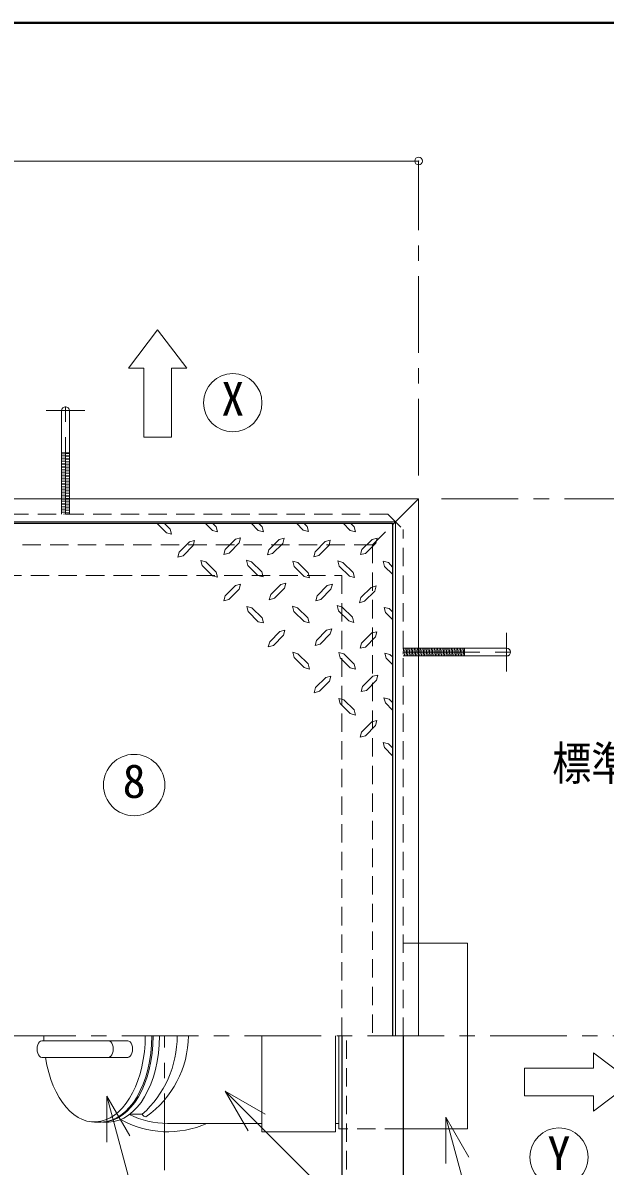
# Model space of a CAD drawing. Units: millimetres at full size, sheet at 1:10; details may follow other scales. Extents: x -2125 to 1925, y -1405 to 1405.
# Drawn here: x 194 to 574, y 660 to 1405 of the extents above; entities that cross this region are included whole.
import ezdxf
from ezdxf.enums import TextEntityAlignment as Align

# ---------------------------------------------------------------- set-up
doc = ezdxf.new("R2010")
doc.units = ezdxf.units.MM
doc.header["$LTSCALE"] = 10
doc.header["$PDMODE"] = 32
doc.header["$PDSIZE"] = 5
doc.linetypes.add('CHAIN1', pattern=[8, 5, -1, 1, -1])
doc.linetypes.add('DASHED1', pattern=[1.8, 1.2, -0.6])
doc.layers.add('0-A', color=4, linetype='Continuous', lineweight=9)
doc.styles.add('ＭＳ ゴシック', font='')
doc.styles.get('ＭＳ ゴシック').set_extended_font_data('MS Gothic')

msp = doc.modelspace()

# ---------------------------------------------------------------- linework, layer by layer
at = {"layer": '0-A', "color": 1, "lineweight": 40}
msp.add_line((1925.2, 1405.02), (-2124.8, 1405.02), dxfattribs=at)
at = {"layer": '0-A'}
for p, q in [((-1147.8, 1315.02), (452.2, 1315.02)), ((282.2, 1205.02), (263.2, 1180.02)), ((282.2, 1205.02), (301.2, 1180.02)), ((263.2, 1180.02), (273.2, 1180.02)), ((301.2, 1180.02), (291.2, 1180.02)), ((224.7, 1124.92), (219.7, 1124.92)), ((219.7, 1124.05), (224.7, 1124.46)), ((219.7, 1123.04), (224.7, 1123.45)), ((219.7, 1122.04), (224.7, 1122.45)), ((219.7, 1121.04), (224.7, 1121.45)), ((219.7, 1120.03), (224.7, 1120.44)), ((219.7, 1119.03), (224.7, 1119.44)), ((219.7, 1118.03), (224.7, 1118.44)), ((219.7, 1117.02), (224.7, 1117.43)), ((219.7, 1116.02), (224.7, 1116.43)), ((219.7, 1115.02), (224.7, 1115.43)), ((219.7, 1114.01), (224.7, 1114.42)), ((219.7, 1113.01), (224.7, 1113.42)), ((219.7, 1112.01), (224.7, 1112.42)), ((219.7, 1111), (224.7, 1111.41)), ((219.7, 1110), (224.7, 1110.41)), ((219.7, 1109), (224.7, 1109.41)), ((219.7, 1107.99), (224.7, 1108.4)), ((219.7, 1106.99), (224.7, 1107.4)), ((219.7, 1105.99), (224.7, 1106.4)), ((219.7, 1104.98), (224.7, 1105.39)), ((219.7, 1103.98), (224.7, 1104.39)), ((219.7, 1102.98), (224.7, 1103.39)), ((219.7, 1101.97), (224.7, 1102.38)), ((219.7, 1100.97), (224.7, 1101.38)), ((219.7, 1099.97), (224.7, 1100.38)), ((219.7, 1098.96), (224.7, 1099.37)), ((219.7, 1097.96), (224.7, 1098.37)), ((219.7, 1096.96), (224.7, 1097.37)), ((219.7, 1095.95), (224.7, 1096.36)), ((220.54, 1095.02), (224.7, 1095.36)), ((281.6, 1079.02), (287.94, 1072.82)), ((286.58, 1079.02), (290.36, 1075.24)), ((313.14, 1079.02), (317.87, 1074.29)), ((343.07, 1079.02), (347.79, 1074.29)), ((351.15, 1073.35), (347.79, 1074.29)), ((348, 1079.02), (350.31, 1076.71)), ((350.31, 1076.71), (351.15, 1073.35)), ((372.64, 1079.02), (377.09, 1074.4)), ((380.45, 1073.56), (377.09, 1074.4)), ((377.4, 1079.02), (379.61, 1076.81)), ((379.61, 1076.81), (380.45, 1073.56)), ((403.02, 1079.02), (407.75, 1074.29)), ((411.11, 1073.35), (407.75, 1074.29)), ((407.85, 1079.02), (410.16, 1076.71)), ((410.16, 1076.71), (411.11, 1073.35)), ((437.2, 1080.02), (435.2, 1078.02)), ((296.24, 1060.22), (302.96, 1066.94)), ((302.96, 1066.94), (306.21, 1067.78)), ((306.21, 1067.78), (305.37, 1064.42)), ((328.79, 1059.59), (335.3, 1066.21)), ((354.72, 1061.69), (361.34, 1068.41)), ((357.14, 1059.28), (363.75, 1065.89)), ((384.75, 1060.43), (391.47, 1067.15)), ((391.47, 1067.15), (394.73, 1067.99)), ((394.73, 1067.99), (393.89, 1064.63)), ((415.31, 1061.8), (421.92, 1068.52)), ((417.72, 1059.38), (424.34, 1066)), ((421.92, 1068.52), (425.28, 1069.36)), ((425.28, 1069.36), (424.34, 1066)), ((296.24, 1060.22), (295.4, 1056.97)), ((298.76, 1057.81), (295.4, 1056.97)), ((298.76, 1057.81), (305.37, 1064.42)), ((326.27, 1062.01), (325.43, 1058.75)), ((328.79, 1059.59), (325.43, 1058.75)), ((354.72, 1061.69), (353.78, 1058.44)), ((357.14, 1059.28), (353.78, 1058.44)), ((384.75, 1060.43), (383.91, 1057.18)), ((387.27, 1058.02), (383.91, 1057.18)), ((387.27, 1058.02), (393.89, 1064.63)), ((415.31, 1061.8), (414.36, 1058.54)), ((417.72, 1059.38), (414.36, 1058.54)), ((313.67, 1053.92), (310.41, 1054.76)), ((311.25, 1051.4), (310.41, 1054.76)), ((311.25, 1051.4), (317.87, 1044.79)), ((313.67, 1053.92), (320.28, 1047.2)), ((340.97, 1051.51), (340.13, 1054.87)), ((343.38, 1053.92), (340.13, 1054.87)), ((340.97, 1051.51), (347.58, 1044.89)), ((343.38, 1053.92), (350.1, 1047.31)), ((373.62, 1053.4), (370.26, 1054.24)), ((371.21, 1050.88), (370.26, 1054.24)), ((371.21, 1050.88), (377.72, 1044.37)), ((373.62, 1053.4), (380.24, 1046.78)), ((400.5, 1051.09), (399.56, 1054.45)), ((402.92, 1053.5), (399.56, 1054.45)), ((400.5, 1051.09), (407.12, 1044.47)), ((402.92, 1053.5), (409.53, 1046.89)), ((432.53, 1053.4), (429.17, 1054.24)), ((430.11, 1050.88), (429.17, 1054.24)), ((430.11, 1050.88), (435.2, 1045.79)), ((432.53, 1053.4), (435.2, 1050.34)), ((350.94, 1044.05), (347.58, 1044.89)), ((350.1, 1047.31), (350.94, 1044.05)), ((381.08, 1043.42), (377.72, 1044.37)), ((380.24, 1046.78), (381.08, 1043.42)), ((410.48, 1043.63), (407.12, 1044.47)), ((409.53, 1046.89), (410.48, 1043.63)), ((326.27, 1031.77), (332.88, 1038.49)), ((328.68, 1029.35), (335.3, 1035.97)), ((332.88, 1038.49), (336.14, 1039.33)), ((336.14, 1039.33), (335.3, 1035.97)), ((355.88, 1032.5), (362.49, 1039.12)), ((358.29, 1030.09), (364.91, 1036.7)), ((362.49, 1039.12), (365.75, 1040.06)), ((365.75, 1040.06), (364.91, 1036.7)), ((386.12, 1031.77), (392.73, 1038.49)), ((388.64, 1029.35), (395.15, 1035.97)), ((392.73, 1038.49), (396.09, 1039.33)), ((396.09, 1039.33), (395.15, 1035.97)), ((414.68, 1030.61), (421.29, 1037.23)), ((421.29, 1037.23), (424.55, 1038.17)), ((424.55, 1038.17), (423.71, 1034.81)), ((326.27, 1031.77), (325.32, 1028.51)), ((328.68, 1029.35), (325.32, 1028.51)), ((355.88, 1032.5), (354.93, 1029.14)), ((358.29, 1030.09), (354.93, 1029.14)), ((386.12, 1031.77), (385.28, 1028.51)), ((388.64, 1029.35), (385.28, 1028.51)), ((414.68, 1030.61), (413.73, 1027.25)), ((417.09, 1028.2), (413.73, 1027.25)), ((417.09, 1028.2), (423.71, 1034.81)), ((343.59, 1023.89), (340.34, 1024.84)), ((341.18, 1021.48), (340.34, 1024.84)), ((341.18, 1021.48), (347.79, 1014.86)), ((343.59, 1023.89), (350.31, 1017.28)), ((373.41, 1024), (370.05, 1024.94)), ((371, 1021.58), (370.05, 1024.94)), ((371, 1021.58), (377.61, 1014.97)), ((373.41, 1024), (380.03, 1017.38)), ((402.5, 1024.42), (399.24, 1025.36)), ((400.08, 1022), (399.24, 1025.36)), ((400.08, 1022), (406.7, 1015.39)), ((402.5, 1024.42), (409.22, 1017.8)), ((433.16, 1023.37), (429.8, 1024.21)), ((430.74, 1020.85), (429.8, 1024.21)), ((430.74, 1020.85), (435.2, 1016.39)), ((433.16, 1023.37), (435.2, 1021.32)), ((351.15, 1014.02), (347.79, 1014.86)), ((350.31, 1017.28), (351.15, 1014.02)), ((380.97, 1014.02), (377.61, 1014.97)), ((380.03, 1017.38), (380.97, 1014.02)), ((410.06, 1014.44), (406.7, 1015.39)), ((409.22, 1017.8), (410.06, 1014.44)), ((357.66, 999.43), (364.28, 1006.04)), ((385.7, 1002.68), (392.31, 1009.3)), ((388.11, 1000.27), (394.73, 1006.88)), ((415.1, 1000.79), (421.71, 1007.51)), ((421.71, 1007.51), (425.07, 1008.35)), ((425.07, 1008.35), (424.13, 1004.99)), ((355.25, 1001.84), (354.3, 998.48)), ((357.66, 999.43), (354.3, 998.48)), ((385.7, 1002.68), (384.75, 999.32)), ((388.11, 1000.27), (384.75, 999.32)), ((415.1, 1000.79), (414.26, 997.54)), ((417.62, 998.38), (414.26, 997.54)), ((417.62, 998.38), (424.13, 1004.99)), ((371.21, 991.55), (370.26, 994.91)), ((373.62, 993.97), (370.26, 994.91)), ((371.21, 991.55), (377.72, 984.94)), ((373.62, 993.97), (380.24, 987.35)), ((403.55, 993.86), (400.29, 994.7)), ((401.13, 991.34), (400.29, 994.7)), ((401.13, 991.34), (407.75, 984.73)), ((403.55, 993.86), (410.27, 987.14)), ((431.06, 991.03), (430.22, 994.39)), ((433.58, 993.55), (430.22, 994.39)), ((431.06, 991.03), (435.2, 986.88)), ((433.58, 993.55), (435.2, 991.92)), ((452.2, 993.35), (452.54, 997.52)), ((453.14, 992.52), (453.55, 997.52)), ((454.14, 992.52), (454.55, 997.52)), ((455.15, 992.52), (455.55, 997.52)), ((456.15, 992.52), (456.56, 997.52)), ((457.15, 992.52), (457.56, 997.52)), ((458.16, 992.52), (458.56, 997.52)), ((459.16, 992.52), (459.57, 997.52)), ((460.16, 992.52), (460.57, 997.52)), ((461.17, 992.52), (461.57, 997.52)), ((462.17, 992.52), (462.58, 997.52)), ((463.17, 992.52), (463.58, 997.52)), ((464.18, 992.52), (464.58, 997.52)), ((465.18, 992.52), (465.59, 997.52)), ((466.18, 992.52), (466.59, 997.52)), ((467.19, 992.52), (467.59, 997.52)), ((468.19, 992.52), (468.6, 997.52)), ((469.19, 992.52), (469.6, 997.52)), ((470.2, 992.52), (470.6, 997.52)), ((471.2, 992.52), (471.61, 997.52)), ((472.2, 992.52), (472.61, 997.52)), ((473.21, 992.52), (473.61, 997.52)), ((474.21, 992.52), (474.62, 997.52)), ((475.21, 992.52), (475.62, 997.52)), ((476.22, 992.52), (476.62, 997.52)), ((477.22, 992.52), (477.63, 997.52)), ((478.22, 992.52), (478.63, 997.52)), ((479.23, 992.52), (479.63, 997.52)), ((480.23, 992.52), (480.64, 997.52)), ((481.23, 992.52), (481.64, 997.52)), ((482.1, 997.52), (482.1, 992.52)), ((381.08, 983.99), (377.72, 984.94)), ((380.24, 987.35), (381.08, 983.99)), ((411.11, 983.89), (407.75, 984.73)), ((410.27, 987.14), (411.11, 983.89)), ((385.17, 971.92), (391.79, 978.53)), ((387.59, 969.5), (394.2, 976.12)), ((415.73, 972.55), (422.34, 979.27)), ((418.25, 970.13), (424.76, 976.75)), ((422.34, 979.27), (425.7, 980.11)), ((425.7, 980.11), (424.76, 976.75)), ((385.17, 971.92), (384.23, 968.56)), ((387.59, 969.5), (384.23, 968.56)), ((415.73, 972.55), (414.89, 969.29)), ((418.25, 970.13), (414.89, 969.29)), ((403.55, 964.04), (400.19, 964.88)), ((401.13, 961.52), (400.19, 964.88)), ((401.13, 961.52), (407.75, 955.01)), ((403.55, 964.04), (410.16, 957.43)), ((430.64, 961.94), (429.69, 965.3)), ((433.05, 964.46), (429.69, 965.3)), ((430.64, 961.94), (435.2, 957.19)), ((433.05, 964.46), (435.2, 962.31)), ((411.11, 954.07), (407.75, 955.01)), ((410.16, 957.43), (411.11, 954.07)), ((415.1, 942.94), (421.71, 949.55)), ((417.62, 940.52), (424.13, 947.14)), ((421.71, 949.55), (425.07, 950.5)), ((425.07, 950.5), (424.13, 947.14)), ((415.1, 942.94), (414.26, 939.58)), ((417.62, 940.52), (414.26, 939.58)), ((430.11, 932.86), (429.17, 936.22)), ((432.53, 935.38), (429.17, 936.22)), ((430.11, 932.86), (435.2, 927.56)), ((432.53, 935.38), (435.2, 932.7)), ((566.2, 734.02), (566.2, 724.02)), ((591.2, 715.02), (566.2, 734.02)), ((521.2, 706.02), (521.2, 724.02)), ((566.2, 724.02), (521.2, 724.02)), ((591.2, 715.02), (566.2, 696.02)), ((566.2, 706.02), (521.2, 706.02)), ((566.2, 696.02), (566.2, 706.02)), ((398.2, 687.87), (400.2, 687.87))]:
    msp.add_line(p, q, dxfattribs=at)
at = {"layer": '0-A', "linetype": 'CHAIN1'}
for p, q in [((452.2, 1110.02), (452.2, 1315.02)), ((222.2, 1085.02), (222.2, 1164.92)), ((234.7, 1152.42), (209.7, 1152.42)), ((467.2, 1095.02), (817.2, 1095.02)), ((509.6, 1007.52), (509.6, 982.52)), ((442.2, 995.02), (522.1, 995.02)), ((-1261.13, 745.02), (817.2, 745.02)), ((286.7, 657.54), (286.7, 745.02))]:
    msp.add_line(p, q, dxfattribs=at)
at = {"layer": '0-A', "color": 7, "lineweight": 18}
for p, q in [((219.7, 1152.42), (219.7, 1095.02)), ((224.7, 1152.42), (224.7, 1095.02)), ((452.2, 1095.02), (-1147.8, 1095.02)), ((437.2, 1080.02), (452.2, 1095.02)), ((452.2, 1095.02), (452.2, 745.02)), ((437.2, 1080.02), (-1132.8, 1080.02)), ((437.2, 1080.02), (437.2, 745.02)), ((509.6, 997.52), (452.2, 997.52)), ((509.6, 992.52), (452.2, 992.52)), ((484.2, 805.52), (442.2, 805.52)), ((484.2, 805.52), (484.2, 684.52)), ((350.2, 745.02), (350.2, 682.52)), ((398.2, 682.52), (398.2, 745.02)), ((400.2, 745.02), (400.2, 684.52)), ((206.85, 741.83), (262.71, 741.83)), ((206.85, 730.99), (262.71, 730.99)), ((326.25, 709.09), (352.24, 694.09)), ((326.25, 709.09), (341.25, 683.1)), ((326.25, 709.09), (504.58, 530.76)), ((249.19, 705.81), (264.19, 679.83)), ((249.19, 705.81), (249.19, 675.81)), ((264.17, 694), (272.22, 694)), ((241.14, 688.9), (245.45, 688.9)), ((246.35, 688.9), (250.41, 688.9)), ((350.2, 688.02), (288.7, 688.02)), ((470.07, 691.95), (485.07, 665.97)), ((470.07, 691.95), (470.07, 661.95)), ((470.07, 691.95), (493.82, 603.3)), ((350.2, 682.52), (398.2, 682.52)), ((402.2, 684.52), (400.2, 684.52)), ((484.2, 684.52), (442.2, 684.52))]:
    msp.add_line(p, q, dxfattribs=at)
at = {"layer": '0-A', "linetype": 'DASHED1'}
for p, q in [((219.7, 1094.95), (220.54, 1095.02)), ((219.7, 1095.02), (219.7, 1085.02)), ((224.7, 1095.02), (224.7, 1085.02)), ((219.7, 1093.95), (224.7, 1094.36)), ((219.7, 1092.94), (224.7, 1093.35)), ((219.7, 1091.94), (224.7, 1092.35)), ((219.7, 1090.94), (224.7, 1091.35)), ((219.7, 1089.93), (224.7, 1090.34)), ((219.7, 1088.93), (224.7, 1089.34)), ((219.7, 1087.93), (224.7, 1088.34)), ((-1127.8, 1085.02), (432.2, 1085.02)), ((219.7, 1086.92), (224.7, 1087.33)), ((219.7, 1085.92), (224.7, 1086.33)), ((220.94, 1085.02), (224.7, 1085.33)), ((432.2, 1085.02), (442.2, 1075.02)), ((422.2, 1065.02), (435.2, 1078.02)), ((442.2, 745.02), (442.2, 1075.02)), ((422.2, 1065.02), (-903.2, 1065.02)), ((422.2, 1065.02), (422.2, 745.02)), ((-898.46, 1045.02), (402.2, 1045.02)), ((402.2, 745.02), (402.2, 1045.02)), ((452.2, 997.52), (442.2, 997.52)), ((442.2, 993.76), (442.51, 997.52)), ((452.2, 992.52), (442.2, 992.52)), ((443.11, 992.52), (443.51, 997.52)), ((444.11, 992.52), (444.52, 997.52)), ((445.11, 992.52), (445.52, 997.52)), ((446.12, 992.52), (446.52, 997.52)), ((447.12, 992.52), (447.53, 997.52)), ((448.12, 992.52), (448.53, 997.52)), ((449.13, 992.52), (449.53, 997.52)), ((450.13, 992.52), (450.54, 997.52)), ((451.13, 992.52), (451.54, 997.52)), ((452.14, 992.52), (452.2, 993.35)), ((442.2, 684.52), (402.2, 684.52))]:
    msp.add_line(p, q, dxfattribs=at)
at = {"layer": '0-A', "color": 5, "lineweight": 25}
for p, q in [((-906.78, 1079.02), (435.2, 1079.02)), ((435.2, 1079.02), (435.2, 745.02)), ((402.2, 745.02), (402.2, 445.02)), ((442.2, 745.02), (442.2, 415.02))]:
    msp.add_line(p, q, dxfattribs=at)
at = {"layer": '0-A', "color": 7, "linetype": 'DASHED1', "lineweight": 18}
msp.add_line((405.2, 442.02), (405.2, 745.02), dxfattribs=at)
at = {"layer": '0-A'}
for points in [[(273.2, 1180.02), (273.2, 1135.02), (282.2, 1135.02)], [(291.2, 1180.02), (291.2, 1135.02), (282.2, 1135.02)], [(290.36, 1075.24), (291.3, 1071.88), (287.94, 1072.82)], [(317.97, 1079.02), (320.28, 1076.71), (321.23, 1073.45), (317.87, 1074.29)], [(326.27, 1062.01), (332.88, 1068.73), (336.24, 1069.57), (335.3, 1066.21)], [(361.34, 1068.41), (364.59, 1069.25), (363.75, 1065.89)], [(320.28, 1047.2), (321.23, 1043.95), (317.87, 1044.79)], [(355.25, 1001.84), (361.86, 1008.46), (365.12, 1009.4), (364.28, 1006.04)], [(392.31, 1009.3), (395.67, 1010.14), (394.73, 1006.88)], [(391.79, 978.53), (395.15, 979.37), (394.2, 976.12)]]:
    msp.add_lwpolyline(points, dxfattribs=at)
at = {"layer": '0-A', "color": 7, "lineweight": 18}
msp.add_lwpolyline([(249.19, 705.81), (276.24, 604.83), (315.49, 604.83)], dxfattribs=at)
for centre, radius in [((331.2, 1157.52), 19), ((266.91, 908.45), 20), ((543.7, 666.02), 19)]:
    msp.add_circle(centre, radius, dxfattribs=at)
for centre, radius, start, end in [((222.2, 1152.42), 2.5, 0, 180), ((509.6, 995.02), 2.5, 270, 90), ((226.43, 745.02), 68.56, 311.91058, 360), ((237.36, 745.46), 64.9, 305.04396, 359.61123), ((288.7, 745.02), 57, 244.11913, 270), ((274.53, 694.75), 2.42, 198.07433, 272.32864), ((288.7, 745.02), 62.5, 240.7738, 294.21678)]:
    msp.add_arc(centre, radius, start, end, dxfattribs=at)
for centre, major_axis, start_param, end_param in [((241.14, 745.02), (0, 56.12), 1.570796, 1.627645), ((241.14, 745.02), (0, 56.12), 1.823477, 4.712389), ((245.45, 745.02), (0, 56.12), 3.141593, 4.712389), ((246.35, 745.02), (0, 56.12), 3.141593, 4.712389), ((250.41, 745.02), (0, 56.12), 3.141593, 4.712389), ((206.85, 736.41), (0, 5.42), 0, 3.141593), ((250.09, 736.41), (0, -5.42), 6.283185, 9.424778), ((262.71, 736.41), (0, -5.42), 6.283185, 9.424778)]:
    msp.add_ellipse(centre, major_axis=major_axis, ratio=0.588235, start_param=start_param, end_param=end_param, dxfattribs=at)
at = {"layer": '0-A'}
msp.add_point((452.2, 1315.02), dxfattribs=at)

# ---------------------------------------------------------------- texts
at = {"layer": '0-A', "color": 7, "style": 'ＭＳ ゴシック'}
for s, p in [('X', (323.7, 1142.52)), ('8', (259.41, 893.45)), ('Y', (536.2, 651.02))]:
    msp.add_text(s, height=21.99, dxfattribs=at).set_placement(p, align=Align.BOTTOM_LEFT)
at = {"layer": '0-A', "color": 7, "style": 'ＭＳ ゴシック', "width": 0.85}
msp.add_text('標準点検蓋伏せ図', height=21.99, dxfattribs=at).set_placement((539.27, 905.02), align=Align.BOTTOM_LEFT)

doc.saveas('drawing.dxf')
